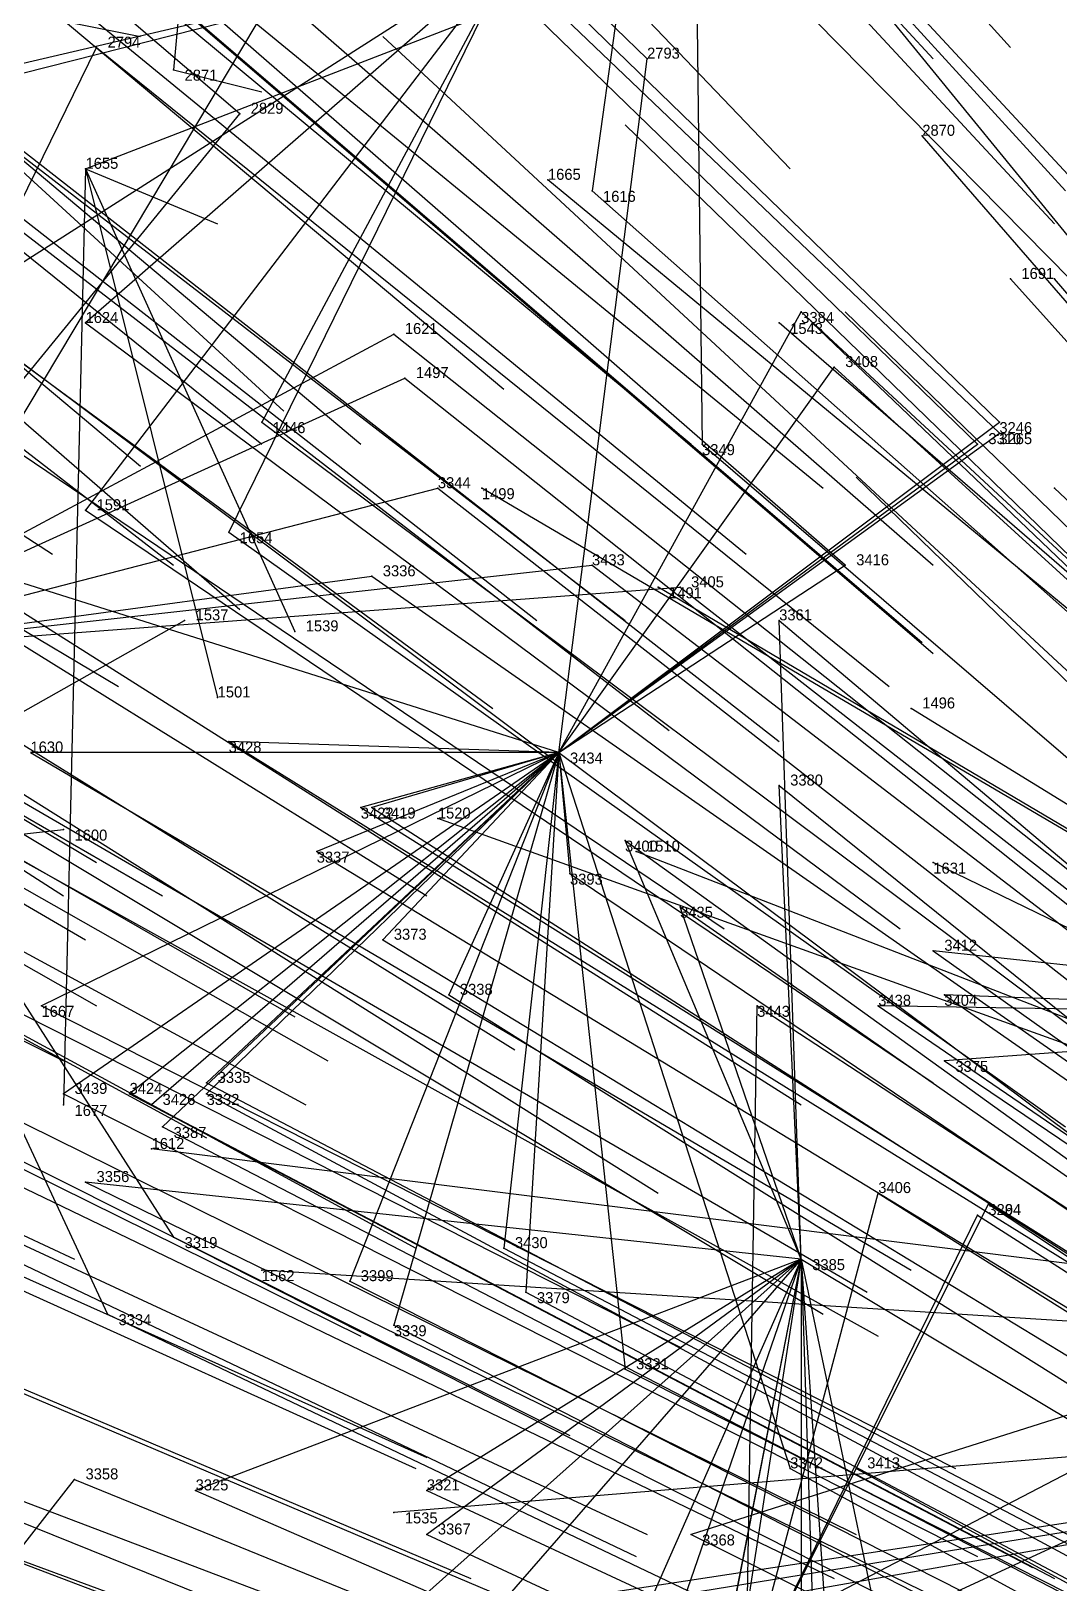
# Model space of a CAD drawing. Extents: x -0.5 to 0.59, y -0.5 to 0.58.
# Drawn here: x -0.3299 to -0.2365, y 0.1265 to 0.2675 of the extents above; entities that cross this region are included whole.
import ezdxf

# ---------------------------------------------------------------- set-up
doc = ezdxf.new("R2010")
doc.units = 0
for name, color, linetype in [('Clients', 3, 'CONTINUOUS'), ('Facilities', 3, 'CONTINUOUS'), ('Facilities_lines', 3, 'CONTINUOUS'), ('Normals', 1, 'CONTINUOUS'), ('Source_points', 5, 'CONTINUOUS'), ('Text', 3, 'CONTINUOUS')]:
    doc.layers.add(name, color=color, linetype=linetype)

msp = doc.modelspace()

# ---------------------------------------------------------------- linework, layer by layer
at = {"layer": 'Clients', "color": 5}
for p in [(-0.324, 0.266, -1.047), (-0.317, 0.264, -1.25), (-0.274, 0.265, -0.954), (-0.311, 0.26, -1.014), (-0.249, 0.258, -1.25), (-0.283, 0.254, -1.25), (-0.279, 0.253, -0.94), (-0.241, 0.245, -1.25), (-0.237, 0.245, -1.25), (-0.26, 0.242, -0.887), (-0.325, 0.241, -1.012), (-0.297, 0.24, -0.954), (-0.262, 0.241, -1.25), (-0.257, 0.237, -0.873), (-0.296, 0.236, -0.947), (-0.309, 0.232, -0.965), (-0.242, 0.232, -0.838), (-0.269, 0.23, -0.885), (-0.244, 0.23, -0.839), (-0.242, 0.231, -0.837), (-0.293, 0.226, -0.926), (-0.289, 0.226, -1.25), (-0.237, 0.226, -1.25), (-0.325, 0.224, -0.987), (-0.312, 0.222, -0.956), (-0.279, 0.219, -0.887), (-0.256, 0.219, -0.843), (-0.299, 0.218, -0.925), (-0.273, 0.217, -1.25), (-0.271, 0.217, -0.868), (-0.316, 0.214, -1.25), (-0.306, 0.213, -1.25), (-0.262, 0.214, -0.847), (-0.313, 0.207, -1.25), (-0.25, 0.206, -1.25), (-0.312, 0.203, -0.931), (-0.262, 0.199, -0.822), (-0.3, 0.197, -0.897), (-0.299, 0.197, -0.894), (-0.293, 0.196, -1.25), (-0.327, 0.195, -1.25), (-0.276, 0.194, -0.843), (-0.304, 0.193, -0.9), (-0.275, 0.193, -1.25), (-0.248, 0.192, -1.25), (-0.281, 0.191, -0.849), (-0.271, 0.188, -0.825), (-0.298, 0.185, -0.877), (-0.248, 0.184, -0.772), (-0.292, 0.18, -0.858), (-0.247, 0.18, -0.765), (-0.329, 0.179, -0.937), (-0.264, 0.179, -0.797), (-0.253, 0.179, -0.776), (-0.247, 0.174, -0.754), (-0.327, 0.171, -0.922), (-0.321, 0.171, -0.91), (-0.314, 0.172, -0.894), (-0.314, 0.171, -0.893), (-0.327, 0.17, -1.25), (-0.319, 0.17, -0.903), (-0.318, 0.168, -0.898), (-0.319, 0.166, -1.25), (-0.325, 0.163, -0.908), (-0.253, 0.162, -0.752), (-0.243, 0.161, -0.729), (-0.244, 0.16, -0.729), (-0.317, 0.158, -0.885), (-0.287, 0.157, -0.818), (-0.309, 0.155, -1.25), (-0.301, 0.154, -0.845), (-0.285, 0.153, -0.807), (-0.323, 0.151, -0.89), (-0.297, 0.15, -0.832), (-0.276, 0.146, -0.78), (-0.261, 0.137, -0.737), (-0.255, 0.137, -0.724), (-0.326, 0.136, -0.882), (-0.315, 0.135, -0.858), (-0.294, 0.135, -0.81), (-0.297, 0.133, -1.25), (-0.294, 0.131, -0.805), (-0.27, 0.131, -0.749)]:
    msp.add_point(p, dxfattribs=at)
at = {"layer": 'Facilities', "color": 3}
for p in [(-0.325, 0.255, -1.25), (-0.282, 0.202, -0.866), (-0.26, 0.156, -0.757)]:
    msp.add_point(p, dxfattribs=at)
at = {"layer": 'Facilities_lines', "color": 3}
for p, q in [((-0.27, 0.317, -1.041), (-0.279, 0.253, -0.94)), ((-0.27, 0.317, -1.041), (-0.269, 0.23, -0.885)), ((-0.313, 0.309, -1.25), (-0.317, 0.264, -1.25)), ((-0.355, 0.192, -1.25), (-0.291, 0.299, -1.25)), ((-0.286, 0.275, -0.992), (-0.357, 0.257, -1.099)), ((-0.286, 0.275, -0.992), (-0.346, 0.261, -1.083)), ((-0.286, 0.275, -0.992), (-0.344, 0.238, -1.046)), ((-0.286, 0.275, -0.992), (-0.325, 0.224, -0.987)), ((-0.286, 0.275, -0.992), (-0.325, 0.241, -1.012)), ((-0.286, 0.275, -0.992), (-0.312, 0.222, -0.956)), ((-0.286, 0.275, -0.992), (-0.309, 0.232, -0.965)), ((-0.325, 0.255, -1.25), (-0.281, 0.272, -1.25)), ((-0.151, 0.145, -1.25), (-0.253, 0.27, -1.25)), ((-0.351, 0.211, -1.025), (-0.324, 0.266, -1.047)), ((-0.282, 0.202, -0.866), (-0.274, 0.265, -0.954)), ((-0.351, 0.211, -1.025), (-0.311, 0.26, -1.014)), ((-0.151, 0.145, -1.25), (-0.249, 0.258, -1.25)), ((-0.325, 0.255, -1.25), (-0.327, 0.17, -1.25)), ((-0.325, 0.255, -1.25), (-0.313, 0.207, -1.25)), ((-0.325, 0.255, -1.25), (-0.306, 0.213, -1.25)), ((-0.151, 0.145, -1.25), (-0.283, 0.254, -1.25)), ((-0.151, 0.145, -1.25), (-0.241, 0.245, -1.25)), ((-0.151, 0.145, -1.25), (-0.237, 0.245, -1.25)), ((-0.282, 0.202, -0.866), (-0.26, 0.242, -0.887)), ((-0.351, 0.211, -1.025), (-0.297, 0.24, -0.954)), ((-0.151, 0.145, -1.25), (-0.262, 0.241, -1.25)), ((-0.282, 0.202, -0.866), (-0.257, 0.237, -0.873)), ((-0.351, 0.211, -1.025), (-0.296, 0.236, -0.947)), ((-0.282, 0.202, -0.866), (-0.242, 0.232, -0.838)), ((-0.282, 0.202, -0.866), (-0.242, 0.231, -0.837)), ((-0.282, 0.202, -0.866), (-0.244, 0.23, -0.839)), ((-0.351, 0.211, -1.025), (-0.293, 0.226, -0.926)), ((-0.151, 0.145, -1.25), (-0.289, 0.226, -1.25)), ((-0.151, 0.145, -1.25), (-0.237, 0.226, -1.25)), ((-0.282, 0.202, -0.866), (-0.339, 0.22, -1.01)), ((-0.351, 0.211, -1.025), (-0.279, 0.219, -0.887)), ((-0.282, 0.202, -0.866), (-0.256, 0.219, -0.843)), ((-0.351, 0.211, -1.025), (-0.299, 0.218, -0.925)), ((-0.351, 0.211, -1.025), (-0.271, 0.217, -0.868)), ((-0.151, 0.145, -1.25), (-0.273, 0.217, -1.25)), ((-0.355, 0.192, -1.25), (-0.316, 0.214, -1.25)), ((-0.26, 0.156, -0.757), (-0.262, 0.214, -0.847)), ((-0.351, 0.211, -1.025), (-0.317, 0.158, -0.885)), ((-0.351, 0.211, -1.025), (-0.323, 0.151, -0.89)), ((-0.151, 0.145, -1.25), (-0.25, 0.206, -1.25)), ((-0.282, 0.202, -0.866), (-0.33, 0.202, -0.968)), ((-0.282, 0.202, -0.866), (-0.329, 0.179, -0.937)), ((-0.282, 0.202, -0.866), (-0.327, 0.171, -0.922)), ((-0.282, 0.202, -0.866), (-0.321, 0.171, -0.91)), ((-0.282, 0.202, -0.866), (-0.319, 0.17, -0.903)), ((-0.282, 0.202, -0.866), (-0.318, 0.168, -0.898)), ((-0.282, 0.202, -0.866), (-0.314, 0.171, -0.893)), ((-0.282, 0.202, -0.866), (-0.314, 0.172, -0.894)), ((-0.282, 0.202, -0.866), (-0.312, 0.203, -0.931)), ((-0.282, 0.202, -0.866), (-0.304, 0.193, -0.9)), ((-0.282, 0.202, -0.866), (-0.301, 0.154, -0.845)), ((-0.282, 0.202, -0.866), (-0.3, 0.197, -0.897)), ((-0.282, 0.202, -0.866), (-0.299, 0.197, -0.894)), ((-0.282, 0.202, -0.866), (-0.298, 0.185, -0.877)), ((-0.282, 0.202, -0.866), (-0.297, 0.15, -0.832)), ((-0.282, 0.202, -0.866), (-0.292, 0.18, -0.858)), ((-0.282, 0.202, -0.866), (-0.287, 0.157, -0.818)), ((-0.282, 0.202, -0.866), (-0.285, 0.153, -0.807)), ((-0.282, 0.202, -0.866), (-0.276, 0.146, -0.78)), ((-0.282, 0.202, -0.866), (-0.261, 0.137, -0.737)), ((-0.282, 0.202, -0.866), (-0.281, 0.191, -0.849)), ((-0.26, 0.156, -0.757), (-0.262, 0.199, -0.822)), ((-0.151, 0.145, -1.25), (-0.293, 0.196, -1.25)), ((-0.355, 0.192, -1.25), (-0.327, 0.195, -1.25)), ((-0.26, 0.156, -0.757), (-0.276, 0.194, -0.843)), ((-0.151, 0.145, -1.25), (-0.275, 0.193, -1.25)), ((-0.151, 0.145, -1.25), (-0.248, 0.192, -1.25)), ((-0.26, 0.156, -0.757), (-0.271, 0.188, -0.825)), ((-0.193, 0.178, -0.655), (-0.248, 0.184, -0.772)), ((-0.193, 0.178, -0.655), (-0.247, 0.18, -0.765)), ((-0.265, 0.117, -0.725), (-0.264, 0.179, -0.797)), ((-0.193, 0.178, -0.655), (-0.253, 0.179, -0.776)), ((-0.193, 0.178, -0.655), (-0.247, 0.174, -0.754)), ((-0.151, 0.145, -1.25), (-0.319, 0.166, -1.25)), ((-0.26, 0.156, -0.757), (-0.325, 0.163, -0.908)), ((-0.265, 0.117, -0.725), (-0.253, 0.162, -0.752)), ((-0.265, 0.117, -0.725), (-0.243, 0.161, -0.729)), ((-0.265, 0.117, -0.725), (-0.244, 0.16, -0.729)), ((-0.26, 0.156, -0.757), (-0.315, 0.135, -0.858)), ((-0.26, 0.156, -0.757), (-0.297, 0.123, -0.804)), ((-0.26, 0.156, -0.757), (-0.294, 0.135, -0.81)), ((-0.26, 0.156, -0.757), (-0.294, 0.131, -0.805)), ((-0.26, 0.156, -0.757), (-0.294, 0.117, -0.792)), ((-0.26, 0.156, -0.757), (-0.28, 0.098, -0.742)), ((-0.26, 0.156, -0.757), (-0.279, 0.101, -0.741)), ((-0.26, 0.156, -0.757), (-0.279, 0.113, -0.752)), ((-0.26, 0.156, -0.757), (-0.268, 0.115, -0.728)), ((-0.26, 0.156, -0.757), (-0.267, 0.111, -0.722)), ((-0.26, 0.156, -0.757), (-0.267, 0.12, -0.732)), ((-0.26, 0.156, -0.757), (-0.258, 0.095, -0.687)), ((-0.26, 0.156, -0.757), (-0.247, 0.094, -0.661)), ((-0.26, 0.156, -0.757), (-0.256, 0.097, -0.685)), ((-0.26, 0.156, -0.757), (-0.26, 0.093, -0.691)), ((-0.151, 0.145, -1.25), (-0.309, 0.155, -1.25)), ((-0.21, 0.15, -0.645), (-0.27, 0.131, -0.749)), ((-0.21, 0.15, -0.645), (-0.258, 0.125, -0.717)), ((-0.265, 0.117, -0.725), (-0.2, 0.147, -0.62)), ((-0.151, 0.145, -1.25), (-0.342, 0.114, -1.25)), ((-0.151, 0.145, -1.25), (-0.327, 0.114, -1.25)), ((-0.151, 0.145, -1.25), (-0.297, 0.133, -1.25)), ((-0.151, 0.145, -1.25), (-0.282, 0.125, -1.25)), ((-0.265, 0.117, -0.725), (-0.255, 0.137, -0.724)), ((-0.358, 0.095, -0.925), (-0.326, 0.136, -0.882))]:
    msp.add_line(p, q, dxfattribs=at)
at = {"layer": 'Normals', "color": 1}
for p, q in [((-0.303, 0.335, -1.13), (-0.241, 0.266, -1.167)), ((-0.311, 0.333, -1.139), (-0.248, 0.265, -1.176)), ((-0.274, 0.265, -0.954), (-0.341, 0.33, -0.917)), ((-0.327, 0.324, -1.152), (-0.261, 0.255, -1.18)), ((-0.299, 0.322, -1.098), (-0.236, 0.253, -1.135)), ((-0.311, 0.26, -1.014), (-0.381, 0.32, -0.976)), ((-0.3, 0.318, -1.093), (-0.237, 0.25, -1.131)), ((-0.379, 0.299, -1.208), (-0.307, 0.233, -1.19)), ((-0.361, 0.297, -1.169), (-0.287, 0.235, -1.195)), ((-0.242, 0.232, -0.838), (-0.309, 0.297, -0.801)), ((-0.244, 0.23, -0.839), (-0.311, 0.295, -0.802)), ((-0.242, 0.231, -0.837), (-0.309, 0.295, -0.8)), ((-0.386, 0.292, -1.21), (-0.309, 0.23, -1.199)), ((-0.375, 0.293, -1.19), (-0.3, 0.23, -1.209)), ((-0.394, 0.29, -1.223), (-0.32, 0.228, -1.198)), ((-0.341, 0.289, -1.119), (-0.27, 0.23, -1.155)), ((-0.33, 0.285, -1.089), (-0.258, 0.226, -1.126)), ((-0.265, 0.286, -0.975), (-0.202, 0.218, -1.013)), ((-0.274, 0.284, -0.987), (-0.21, 0.219, -1.026)), ((-0.396, 0.28, -1.213), (-0.317, 0.219, -1.219)), ((-0.386, 0.28, -1.192), (-0.311, 0.215, -1.208)), ((-0.256, 0.219, -0.843), (-0.326, 0.28, -0.805)), ((-0.318, 0.28, -1.059), (-0.248, 0.219, -1.096)), ((-0.337, 0.279, -1.093), (-0.265, 0.22, -1.13)), ((-0.41, 0.273, -1.233), (-0.328, 0.22, -1.217)), ((-0.357, 0.271, -1.121), (-0.284, 0.214, -1.158)), ((-0.35, 0.271, -1.108), (-0.276, 0.214, -1.144)), ((-0.34, 0.271, -1.25), (-0.32, 0.267, -1.152)), ((-0.319, 0.272, -1.049), (-0.249, 0.212, -1.087)), ((-0.318, 0.271, -1.045), (-0.248, 0.211, -1.083)), ((-0.23, 0.204, -0.769), (-0.298, 0.267, -0.731)), ((-0.324, 0.266, -1.047), (-0.252, 0.208, -1.085)), ((-0.317, 0.264, -1.25), (-0.309, 0.262, -1.15)), ((-0.363, 0.261, -1.118), (-0.288, 0.206, -1.155)), ((-0.346, 0.261, -1.083), (-0.272, 0.204, -1.12)), ((-0.335, 0.26, -1.061), (-0.262, 0.203, -1.099)), ((-0.408, 0.259, -1.209), (-0.322, 0.208, -1.21)), ((-0.209, 0.194, -0.712), (-0.276, 0.259, -0.676)), ((-0.357, 0.257, -1.099), (-0.282, 0.201, -1.136)), ((-0.249, 0.258, -1.25), (-0.249, 0.258, -1.15)), ((-0.325, 0.255, -1.25), (-0.313, 0.25, -1.151)), ((-0.283, 0.254, -1.25), (-0.283, 0.254, -1.15)), ((-0.279, 0.253, -0.94), (-0.209, 0.191, -0.977)), ((-0.241, 0.245, -1.25), (-0.241, 0.245, -1.15)), ((-0.237, 0.245, -1.25), (-0.237, 0.245, -1.15)), ((-0.408, 0.242, -1.187), (-0.324, 0.192, -1.207)), ((-0.26, 0.242, -0.887), (-0.192, 0.179, -0.924)), ((-0.19, 0.178, -0.65), (-0.256, 0.242, -0.612)), ((-0.407, 0.24, -1.181), (-0.327, 0.189, -1.213)), ((-0.325, 0.241, -1.012), (-0.251, 0.186, -1.05)), ((-0.297, 0.24, -0.954), (-0.224, 0.182, -0.991)), ((-0.262, 0.241, -1.25), (-0.262, 0.241, -1.15)), ((-0.193, 0.178, -0.655), (-0.259, 0.241, -0.616)), ((-0.373, 0.238, -1.107), (-0.294, 0.189, -1.144)), ((-0.344, 0.238, -1.046), (-0.267, 0.186, -1.083)), ((-0.257, 0.237, -0.873), (-0.188, 0.174, -0.91)), ((-0.296, 0.236, -0.947), (-0.223, 0.178, -0.984)), ((-0.398, 0.235, -1.157), (-0.318, 0.189, -1.193)), ((-0.406, 0.232, -1.17), (-0.325, 0.185, -1.205)), ((-0.309, 0.232, -0.965), (-0.234, 0.176, -1.001)), ((-0.269, 0.23, -0.885), (-0.198, 0.169, -0.921)), ((-0.293, 0.226, -0.926), (-0.22, 0.169, -0.963)), ((-0.289, 0.226, -1.25), (-0.289, 0.226, -1.15)), ((-0.189, 0.163, -0.624), (-0.255, 0.227, -0.585)), ((-0.237, 0.226, -1.25), (-0.237, 0.226, -1.15)), ((-0.405, 0.225, -1.158), (-0.324, 0.179, -1.194)), ((-0.386, 0.224, -1.115), (-0.306, 0.178, -1.153)), ((-0.365, 0.224, -1.07), (-0.286, 0.175, -1.107)), ((-0.325, 0.224, -0.987), (-0.248, 0.172, -1.023)), ((-0.312, 0.222, -0.956), (-0.236, 0.168, -0.992)), ((-0.384, 0.22, -1.105), (-0.303, 0.174, -1.144)), ((-0.339, 0.22, -1.01), (-0.26, 0.17, -1.046)), ((-0.279, 0.219, -0.887), (-0.206, 0.163, -0.925)), ((-0.299, 0.218, -0.925), (-0.223, 0.165, -0.962)), ((-0.411, 0.216, -1.162), (-0.327, 0.174, -1.194)), ((-0.273, 0.217, -1.25), (-0.273, 0.217, -1.15)), ((-0.271, 0.217, -0.868), (-0.198, 0.16, -0.905)), ((-0.386, 0.214, -1.104), (-0.305, 0.17, -1.142)), ((-0.316, 0.214, -1.25), (-0.316, 0.214, -1.15)), ((-0.306, 0.213, -1.25), (-0.306, 0.213, -1.15)), ((-0.262, 0.214, -0.847), (-0.191, 0.154, -0.884)), ((-0.395, 0.211, -1.12), (-0.314, 0.167, -1.159)), ((-0.351, 0.211, -1.025), (-0.273, 0.162, -1.062)), ((-0.313, 0.207, -1.25), (-0.313, 0.207, -1.15)), ((-0.25, 0.206, -1.25), (-0.25, 0.206, -1.15)), ((-0.33, 0.202, -0.968), (-0.25, 0.155, -1.004)), ((-0.312, 0.203, -0.931), (-0.233, 0.154, -0.968)), ((-0.282, 0.202, -0.866), (-0.207, 0.146, -0.903)), ((-0.376, 0.201, -1.067), (-0.295, 0.157, -1.104)), ((-0.338, 0.199, -0.98), (-0.258, 0.151, -1.017)), ((-0.335, 0.2, -0.975), (-0.254, 0.153, -1.011)), ((-0.262, 0.199, -0.822), (-0.19, 0.141, -0.861)), ((-0.3, 0.197, -0.897), (-0.222, 0.148, -0.935)), ((-0.299, 0.197, -0.894), (-0.221, 0.147, -0.932)), ((-0.293, 0.196, -1.25), (-0.293, 0.196, -1.15)), ((-0.41, 0.195, -1.135), (-0.326, 0.156, -1.173)), ((-0.327, 0.195, -1.25), (-0.327, 0.195, -1.15)), ((-0.334, 0.194, -0.965), (-0.253, 0.149, -1.002)), ((-0.276, 0.194, -0.843), (-0.201, 0.14, -0.88)), ((-0.304, 0.193, -0.9), (-0.225, 0.145, -0.938)), ((-0.275, 0.193, -1.25), (-0.275, 0.193, -1.15)), ((-0.248, 0.192, -1.25), (-0.248, 0.192, -1.15)), ((-0.281, 0.191, -0.849), (-0.204, 0.139, -0.887)), ((-0.383, 0.19, -1.069), (-0.3, 0.149, -1.107)), ((-0.354, 0.19, -1.005), (-0.271, 0.148, -1.042)), ((-0.271, 0.188, -0.825), (-0.195, 0.135, -0.862)), ((-0.298, 0.185, -0.877), (-0.219, 0.137, -0.915)), ((-0.248, 0.184, -0.772), (-0.172, 0.13, -0.809)), ((-0.365, 0.182, -1.018), (-0.281, 0.14, -1.055)), ((-0.292, 0.18, -0.858), (-0.214, 0.131, -0.897)), ((-0.247, 0.18, -0.765), (-0.171, 0.127, -0.802)), ((-0.329, 0.179, -0.937), (-0.246, 0.137, -0.974)), ((-0.264, 0.179, -0.797), (-0.186, 0.128, -0.834)), ((-0.253, 0.179, -0.776), (-0.177, 0.127, -0.813)), ((-0.379, 0.176, -1.044), (-0.294, 0.138, -1.081)), ((-0.379, 0.175, -1.044), (-0.295, 0.137, -1.081)), ((-0.247, 0.174, -0.754), (-0.17, 0.122, -0.791)), ((-0.338, 0.172, -0.949), (-0.255, 0.131, -0.986)), ((-0.327, 0.171, -0.922), (-0.244, 0.129, -0.959)), ((-0.321, 0.171, -0.91), (-0.239, 0.128, -0.948)), ((-0.314, 0.172, -0.894), (-0.232, 0.129, -0.932)), ((-0.314, 0.171, -0.893), (-0.232, 0.127, -0.931)), ((-0.358, 0.17, -0.992), (-0.274, 0.131, -1.029)), ((-0.327, 0.17, -1.25), (-0.327, 0.17, -1.15)), ((-0.319, 0.17, -0.903), (-0.237, 0.127, -0.941)), ((-0.359, 0.169, -0.992), (-0.275, 0.129, -1.029)), ((-0.318, 0.168, -0.898), (-0.235, 0.125, -0.936)), ((-0.34, 0.167, -0.948), (-0.257, 0.127, -0.985)), ((-0.319, 0.166, -1.25), (-0.319, 0.166, -1.15)), ((-0.375, 0.163, -1.023), (-0.29, 0.127, -1.06)), ((-0.325, 0.163, -0.908), (-0.241, 0.122, -0.945)), ((-0.253, 0.162, -0.752), (-0.175, 0.113, -0.79)), ((-0.243, 0.161, -0.729), (-0.166, 0.11, -0.766)), ((-0.244, 0.16, -0.729), (-0.166, 0.11, -0.767)), ((-0.317, 0.158, -0.885), (-0.234, 0.116, -0.922)), ((-0.287, 0.157, -0.818), (-0.205, 0.114, -0.855)), ((-0.26, 0.156, -0.757), (-0.18, 0.108, -0.795)), ((-0.386, 0.155, -1.04), (-0.299, 0.122, -1.077)), ((-0.309, 0.155, -1.25), (-0.309, 0.155, -1.15)), ((-0.301, 0.154, -0.845), (-0.218, 0.112, -0.882)), ((-0.285, 0.153, -0.807), (-0.202, 0.109, -0.844)), ((-0.35, 0.152, -0.955), (-0.265, 0.116, -0.992)), ((-0.323, 0.151, -0.89), (-0.239, 0.111, -0.928)), ((-0.297, 0.15, -0.832), (-0.215, 0.108, -0.87)), ((-0.378, 0.146, -1.014), (-0.291, 0.114, -1.051)), ((-0.276, 0.146, -0.78), (-0.193, 0.104, -0.817)), ((-0.364, 0.141, -0.976), (-0.277, 0.108, -1.013)), ((-0.261, 0.137, -0.737), (-0.18, 0.093, -0.776)), ((-0.255, 0.137, -0.724), (-0.174, 0.093, -0.762)), ((-0.326, 0.136, -0.882), (-0.24, 0.101, -0.919)), ((-0.338, 0.135, -0.909), (-0.251, 0.1, -0.946)), ((-0.315, 0.135, -0.858), (-0.23, 0.098, -0.894)), ((-0.294, 0.135, -0.81), (-0.21, 0.096, -0.847)), ((-0.297, 0.133, -1.25), (-0.297, 0.133, -1.15)), ((-0.294, 0.131, -0.805), (-0.21, 0.092, -0.841)), ((-0.27, 0.131, -0.749), (-0.187, 0.09, -0.787))]:
    msp.add_line(p, q, dxfattribs=at)
at = {"layer": 'Source_points', "color": 5}
for p in [(-0.324, 0.266, -1.047), (-0.317, 0.264, -1.25), (-0.274, 0.265, -0.954), (-0.311, 0.26, -1.014), (-0.249, 0.258, -1.25), (-0.325, 0.255, -1.25), (-0.283, 0.254, -1.25), (-0.279, 0.253, -0.94), (-0.241, 0.245, -1.25), (-0.237, 0.245, -1.25), (-0.26, 0.242, -0.887), (-0.325, 0.241, -1.012), (-0.297, 0.24, -0.954), (-0.262, 0.241, -1.25), (-0.257, 0.237, -0.873), (-0.296, 0.236, -0.947), (-0.309, 0.232, -0.965), (-0.242, 0.232, -0.838), (-0.269, 0.23, -0.885), (-0.244, 0.23, -0.839), (-0.242, 0.231, -0.837), (-0.293, 0.226, -0.926), (-0.289, 0.226, -1.25), (-0.237, 0.226, -1.25), (-0.325, 0.224, -0.987), (-0.312, 0.222, -0.956), (-0.279, 0.219, -0.887), (-0.256, 0.219, -0.843), (-0.299, 0.218, -0.925), (-0.273, 0.217, -1.25), (-0.271, 0.217, -0.868), (-0.316, 0.214, -1.25), (-0.306, 0.213, -1.25), (-0.262, 0.214, -0.847), (-0.313, 0.207, -1.25), (-0.25, 0.206, -1.25), (-0.312, 0.203, -0.931), (-0.282, 0.202, -0.866), (-0.262, 0.199, -0.822), (-0.3, 0.197, -0.897), (-0.299, 0.197, -0.894), (-0.293, 0.196, -1.25), (-0.327, 0.195, -1.25), (-0.276, 0.194, -0.843), (-0.304, 0.193, -0.9), (-0.275, 0.193, -1.25), (-0.248, 0.192, -1.25), (-0.281, 0.191, -0.849), (-0.271, 0.188, -0.825), (-0.298, 0.185, -0.877), (-0.248, 0.184, -0.772), (-0.292, 0.18, -0.858), (-0.247, 0.18, -0.765), (-0.329, 0.179, -0.937), (-0.264, 0.179, -0.797), (-0.253, 0.179, -0.776), (-0.247, 0.174, -0.754), (-0.327, 0.171, -0.922), (-0.321, 0.171, -0.91), (-0.314, 0.172, -0.894), (-0.314, 0.171, -0.893), (-0.327, 0.17, -1.25), (-0.319, 0.17, -0.903), (-0.318, 0.168, -0.898), (-0.319, 0.166, -1.25), (-0.325, 0.163, -0.908), (-0.253, 0.162, -0.752), (-0.243, 0.161, -0.729), (-0.244, 0.16, -0.729), (-0.317, 0.158, -0.885), (-0.287, 0.157, -0.818), (-0.26, 0.156, -0.757), (-0.309, 0.155, -1.25), (-0.301, 0.154, -0.845), (-0.285, 0.153, -0.807), (-0.323, 0.151, -0.89), (-0.297, 0.15, -0.832), (-0.276, 0.146, -0.78), (-0.261, 0.137, -0.737), (-0.255, 0.137, -0.724), (-0.326, 0.136, -0.882), (-0.315, 0.135, -0.858), (-0.294, 0.135, -0.81), (-0.297, 0.133, -1.25), (-0.294, 0.131, -0.805), (-0.27, 0.131, -0.749)]:
    msp.add_point(p, dxfattribs=at)

# ---------------------------------------------------------------- texts
at = {"layer": 'Text', "color": 3}
for s, p in [('2794', (-0.323, 0.266, -1.047)), ('2793', (-0.274, 0.265, -0.954)), ('2871', (-0.316, 0.263, -1.25)), ('2829', (-0.31, 0.26, -1.014)), ('2870', (-0.249, 0.258, -1.25)), ('1655', (-0.325, 0.255, -1.25)), ('1665', (-0.283, 0.254, -1.25)), ('1616', (-0.278, 0.252, -0.94)), ('1691', (-0.24, 0.245, -1.25)), ('1624', (-0.325, 0.241, -1.012)), ('3384', (-0.26, 0.241, -0.887)), ('1621', (-0.296, 0.24, -0.954)), ('1543', (-0.261, 0.24, -1.25)), ('1497', (-0.295, 0.236, -0.947)), ('3408', (-0.256, 0.237, -0.873)), ('1446', (-0.308, 0.231, -0.965)), ('3246', (-0.242, 0.231, -0.838)), ('3349', (-0.269, 0.229, -0.885)), ('3310', (-0.243, 0.23, -0.839)), ('3265', (-0.242, 0.23, -0.837)), ('3344', (-0.293, 0.226, -0.926)), ('1499', (-0.289, 0.225, -1.25)), ('1591', (-0.324, 0.224, -0.987)), ('1654', (-0.311, 0.221, -0.956)), ('3433', (-0.279, 0.219, -0.887)), ('3416', (-0.255, 0.219, -0.843)), ('3336', (-0.298, 0.218, -0.925)), ('3405', (-0.27, 0.217, -0.868)), ('1491', (-0.272, 0.216, -1.25)), ('1537', (-0.315, 0.214, -1.25)), ('3361', (-0.262, 0.214, -0.847)), ('1539', (-0.305, 0.213, -1.25)), ('1501', (-0.313, 0.207, -1.25)), ('1496', (-0.249, 0.206, -1.25)), ('1630', (-0.33, 0.202, -0.968)), ('3428', (-0.312, 0.202, -0.931)), ('3434', (-0.281, 0.201, -0.866)), ('3380', (-0.261, 0.199, -0.822)), ('3422', (-0.3, 0.196, -0.897)), ('3419', (-0.298, 0.196, -0.894)), ('1520', (-0.293, 0.196, -1.25)), ('1600', (-0.326, 0.194, -1.25)), ('3400', (-0.276, 0.193, -0.843)), ('1510', (-0.274, 0.193, -1.25)), ('3337', (-0.304, 0.192, -0.9)), ('1631', (-0.248, 0.191, -1.25)), ('3393', (-0.281, 0.19, -0.849)), ('3435', (-0.271, 0.187, -0.825)), ('3373', (-0.297, 0.185, -0.877)), ('3412', (-0.247, 0.184, -0.772)), ('3338', (-0.291, 0.18, -0.858)), ('3438', (-0.253, 0.179, -0.776)), ('3404', (-0.247, 0.179, -0.765)), ('1667', (-0.329, 0.178, -0.937)), ('3443', (-0.264, 0.178, -0.797)), ('3375', (-0.246, 0.173, -0.754)), ('3335', (-0.313, 0.172, -0.894)), ('3439', (-0.326, 0.171, -0.922)), ('3424', (-0.321, 0.171, -0.91)), ('3426', (-0.318, 0.17, -0.903)), ('3332', (-0.314, 0.17, -0.893)), ('1677', (-0.326, 0.169, -1.25)), ('3387', (-0.317, 0.167, -0.898)), ('1612', (-0.319, 0.166, -1.25)), ('3356', (-0.324, 0.163, -0.908)), ('3406', (-0.253, 0.162, -0.752)), ('3264', (-0.243, 0.16, -0.729)), ('3294', (-0.243, 0.16, -0.729)), ('3319', (-0.316, 0.157, -0.885)), ('3430', (-0.286, 0.157, -0.818)), ('3385', (-0.259, 0.155, -0.757)), ('1562', (-0.309, 0.154, -1.25)), ('3399', (-0.3, 0.154, -0.845)), ('3379', (-0.284, 0.152, -0.807)), ('3334', (-0.322, 0.15, -0.89)), ('3339', (-0.297, 0.149, -0.832)), ('3331', (-0.275, 0.146, -0.78)), ('3358', (-0.325, 0.136, -0.882)), ('3372', (-0.261, 0.137, -0.737)), ('3413', (-0.254, 0.137, -0.724)), ('3325', (-0.315, 0.135, -0.858)), ('3321', (-0.294, 0.135, -0.81)), ('1535', (-0.296, 0.132, -1.25)), ('3367', (-0.293, 0.131, -0.805)), ('3368', (-0.269, 0.13, -0.749))]:
    msp.add_text(s, height=0.001, dxfattribs=at).set_placement(p)

doc.saveas('drawing.dxf')
